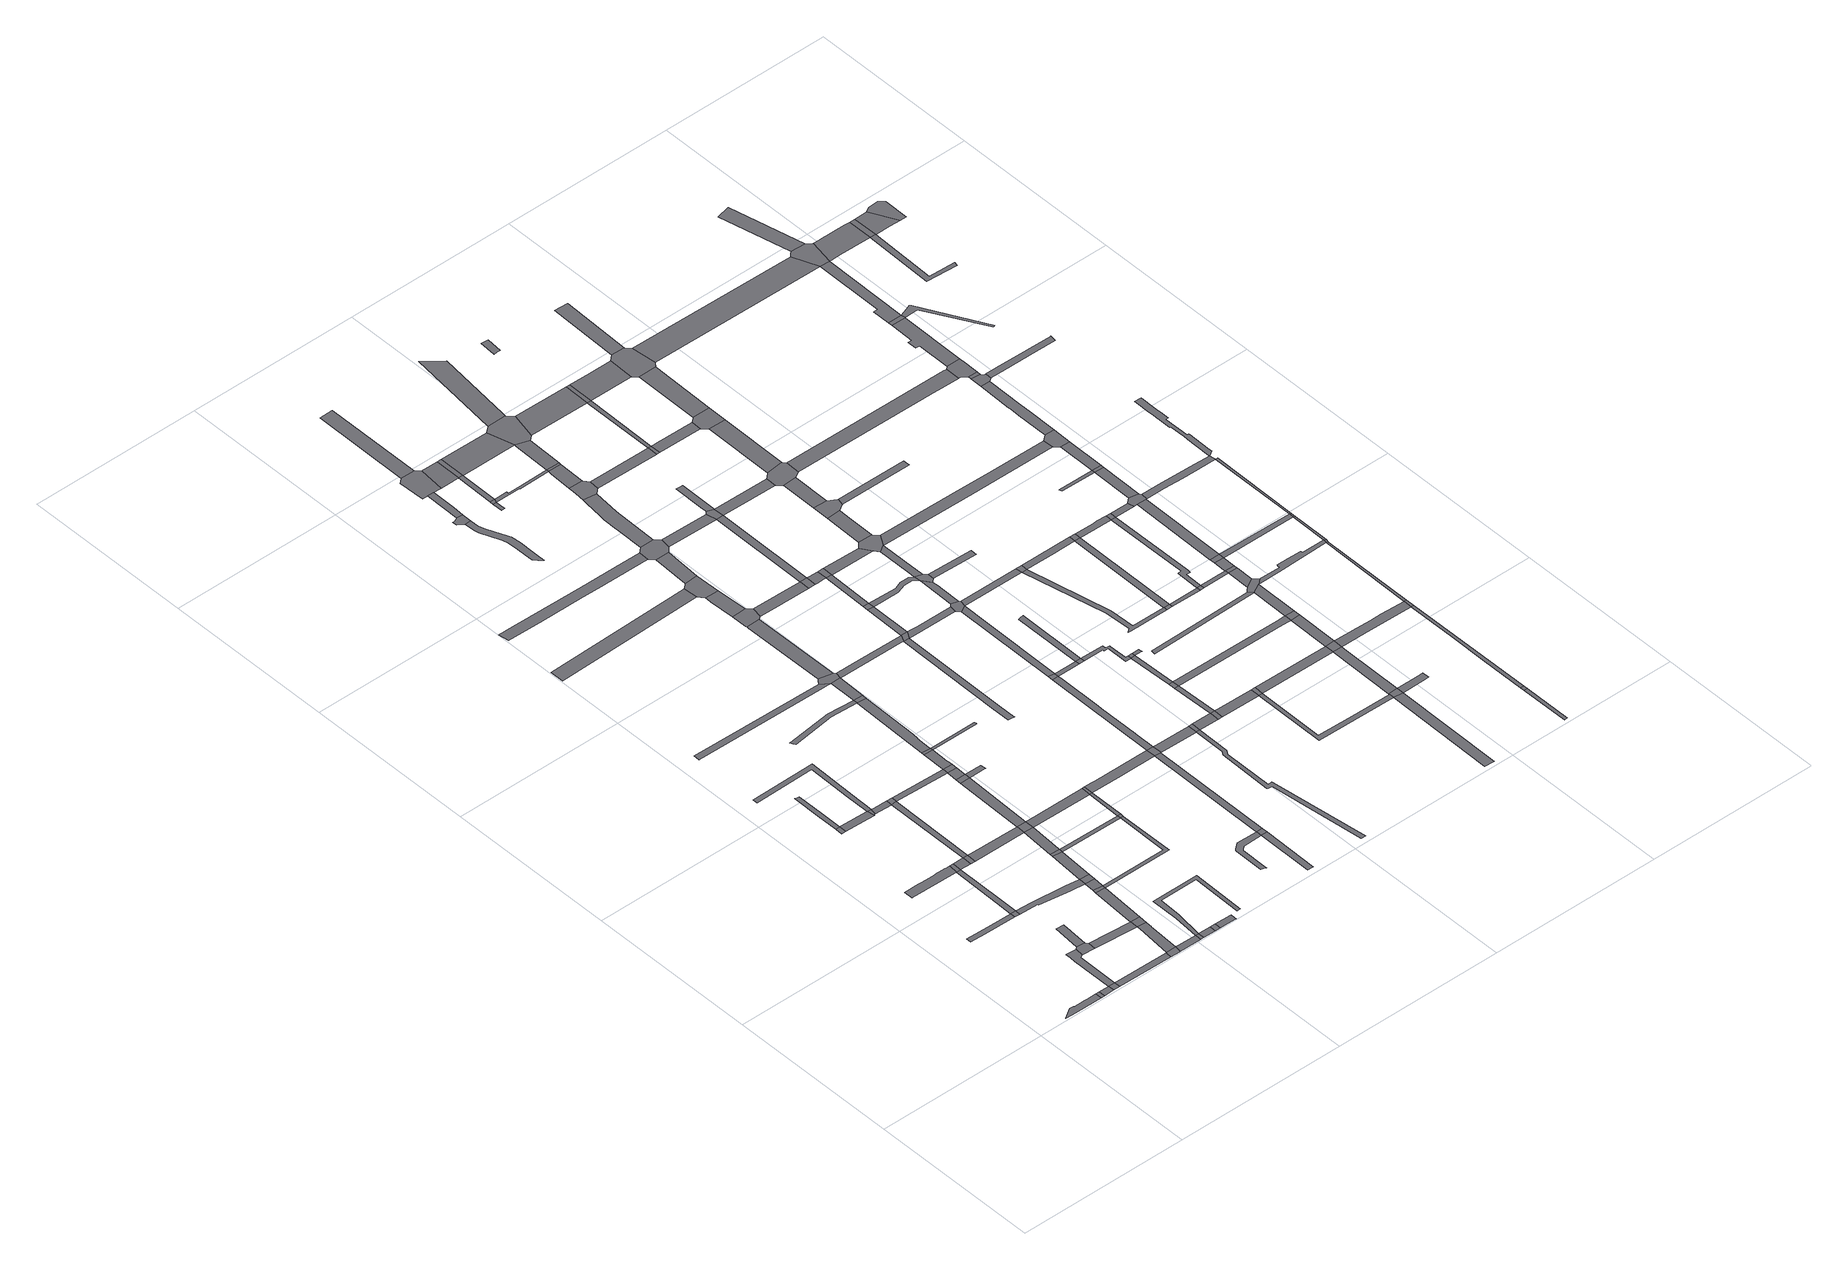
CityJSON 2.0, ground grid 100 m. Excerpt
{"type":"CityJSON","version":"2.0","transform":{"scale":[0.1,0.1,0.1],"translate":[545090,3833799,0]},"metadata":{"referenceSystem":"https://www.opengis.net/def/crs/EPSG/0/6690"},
"CityObjects":{
"road1":{"type":"Road","attributes":{"RoadStructureAttribute.sectionType":"1"},"geometry":[{"type":"MultiSurface","lod":"1","boundaries":[[[0,1,2,3,4,5,6,7,8,9,10,11]]]}]},
"road2":{"type":"Road","geometry":[{"type":"MultiSurface","lod":"1","boundaries":[[[11,10,12,13]]]}]},
"road3":{"type":"Road","attributes":{"RoadStructureAttribute.sectionType":"1"},"geometry":[{"type":"MultiSurface","lod":"1","boundaries":[[[13,12,14,15,16]]]}]},
"road4":{"type":"Road","geometry":[{"type":"MultiSurface","lod":"1","boundaries":[[[16,15,17,18]]]}]},
"road5":{"type":"Road","attributes":{"RoadStructureAttribute.sectionType":"1"},"geometry":[{"type":"MultiSurface","lod":"1","boundaries":[[[19,20,21,22,23,24]]]}]},
"road6":{"type":"Road","attributes":{"RoadStructureAttribute.sectionType":"1"},"geometry":[{"type":"MultiSurface","lod":"1","boundaries":[[[25,26,27,28,16,18,29,30,31]]]}]},
"road7":{"type":"Road","geometry":[{"type":"MultiSurface","lod":"1","boundaries":[[[32,31,30,33,34,35]]]}]},
"road8":{"type":"Road","attributes":{"RoadStructureAttribute.sectionType":"1"},"geometry":[{"type":"MultiSurface","lod":"1","boundaries":[[[36,18,17,37,38]]]}]},
"road9":{"type":"Road","attributes":{"RoadStructureAttribute.sectionType":"1"},"geometry":[{"type":"MultiSurface","lod":"1","boundaries":[[[39,40,41,42,43,44,45,46,47,48,49,50]]]}]},
"road10":{"type":"Road","geometry":[{"type":"MultiSurface","lod":"1","boundaries":[[[24,23,51,52]]]}]},
"road11":{"type":"Road","geometry":[{"type":"MultiSurface","lod":"1","boundaries":[[[53,54,32,35]]]}]},
"road12":{"type":"Road","attributes":{"RoadStructureAttribute.sectionType":"1"},"geometry":[{"type":"MultiSurface","lod":"1","boundaries":[[[55,56,49,57,24,52]]]}]},
"road13":{"type":"Road","geometry":[{"type":"MultiSurface","lod":"1","boundaries":[[[58,59,60,61,62]]]}]},
"road14":{"type":"Road","attributes":{"RoadStructureAttribute.sectionType":"1"},"geometry":[{"type":"MultiSurface","lod":"1","boundaries":[[[34,33,63,64]]]}]},
"road15":{"type":"Road","attributes":{"RoadStructureAttribute.sectionType":"1"},"geometry":[{"type":"MultiSurface","lod":"1","boundaries":[[[65,66,67,68,69,70,59,58]]]}]},
"road16":{"type":"Road","geometry":[{"type":"MultiSurface","lod":"1","boundaries":[[[50,49,56,71]]]}]},
"road17":{"type":"Road","geometry":[{"type":"MultiSurface","lod":"1","boundaries":[[[72,73,38,37,74,75]]]}]},
"road18":{"type":"Road","attributes":{"RoadStructureAttribute.sectionType":"1"},"geometry":[{"type":"MultiSurface","lod":"1","boundaries":[[[76,77,78,79,80,81,82,83]]]}]},
"road19":{"type":"Road","attributes":{"RoadStructureAttribute.sectionType":"1"},"geometry":[{"type":"MultiSurface","lod":"1","boundaries":[[[84,85,71,56,86,87,88]]]}]},
"road20":{"type":"Road","attributes":{"RoadStructureAttribute.sectionType":"1"},"geometry":[{"type":"MultiSurface","lod":"1","boundaries":[[[89,58,62,90,91,82]]]}]},
"road21":{"type":"Road","attributes":{"RoadStructureAttribute.sectionType":"1"},"geometry":[{"type":"MultiSurface","lod":"1","boundaries":[[[92,93,52,51,94,95,96,97,98]]]}]},
"road22":{"type":"Road","attributes":{"RoadStructureAttribute.sectionType":"1"},"geometry":[{"type":"MultiSurface","lod":"1","boundaries":[[[63,99,73,72,100,101,102]]]}]},
"road23":{"type":"Road","geometry":[{"type":"MultiSurface","lod":"1","boundaries":[[[88,87,103,104]]]}]},
"road24":{"type":"Road","attributes":{"RoadStructureAttribute.sectionType":"1"},"geometry":[{"type":"MultiSurface","lod":"1","boundaries":[[[105,72,75,106,107]]]}]},
"road25":{"type":"Road","geometry":[{"type":"MultiSurface","lod":"1","boundaries":[[[64,63,102,108]]]}]},
"road26":{"type":"Road","geometry":[{"type":"MultiSurface","lod":"1","boundaries":[[[82,91,109,110,111,83]]]}]},
"road27":{"type":"Road","attributes":{"RoadStructureAttribute.sectionType":"1"},"geometry":[{"type":"MultiSurface","lod":"1","boundaries":[[[112,113,88,104]]]}]},
"road28":{"type":"Road","attributes":{"RoadStructureAttribute.sectionType":"1"},"geometry":[{"type":"MultiSurface","lod":"1","boundaries":[[[114,115,64,108,116]]]}]},
"road29":{"type":"Road","geometry":[{"type":"MultiSurface","lod":"1","boundaries":[[[107,106,117,118]]]}]},
"road30":{"type":"Road","attributes":{"RoadStructureAttribute.sectionType":"1"},"geometry":[{"type":"MultiSurface","lod":"1","boundaries":[[[111,110,113,119]]]}]},
"road31":{"type":"Road","geometry":[{"type":"MultiSurface","lod":"1","boundaries":[[[120,114,116,121]]]}]},
"road32":{"type":"Road","attributes":{"RoadStructureAttribute.sectionType":"1"},"geometry":[{"type":"MultiSurface","lod":"1","boundaries":[[[122,118,117,123,124]]]}]},
"road33":{"type":"Road","attributes":{"RoadStructureAttribute.sectionType":"1"},"geometry":[{"type":"MultiSurface","lod":"1","boundaries":[[[97,125,120,121,126,127,128]]]}]},
"road34":{"type":"Road","attributes":{"RoadStructureAttribute.sectionType":"1"},"geometry":[{"type":"MultiSurface","lod":"1","boundaries":[[[104,103,129,130]]]}]},
"road35":{"type":"Road","geometry":[{"type":"MultiSurface","lod":"1","boundaries":[[[119,113,112,131]]]}]},
"road36":{"type":"Road","geometry":[{"type":"MultiSurface","lod":"1","boundaries":[[[98,97,128,132]]]}]},
"road37":{"type":"Road","geometry":[{"type":"MultiSurface","lod":"1","boundaries":[[[124,123,133,134]]]}]},
"road38":{"type":"Road","attributes":{"RoadStructureAttribute.sectionType":"1"},"geometry":[{"type":"MultiSurface","lod":"1","boundaries":[[[135,98,132,136]]]}]},
"road39":{"type":"Road","geometry":[{"type":"MultiSurface","lod":"1","boundaries":[[[137,135,136,138]]]}]},
"road40":{"type":"Road","attributes":{"RoadStructureAttribute.sectionType":"1"},"geometry":[{"type":"MultiSurface","lod":"1","boundaries":[[[134,133,139,140,141,142]]]}]},
"road41":{"type":"Road","attributes":{"RoadStructureAttribute.sectionType":"1"},"geometry":[{"type":"MultiSurface","lod":"1","boundaries":[[[143,144,145,107,118,146,147,148,149,150]]]}]},
"road42":{"type":"Road","attributes":{"RoadStructureAttribute.sectionType":"1"},"geometry":[{"type":"MultiSurface","lod":"1","boundaries":[[[151,152,153,129,137,138]]]}]},
"road43":{"type":"Road","attributes":{"RoadStructureAttribute.sectionType":"1"},"geometry":[{"type":"MultiSurface","lod":"1","boundaries":[[[131,112,154,155]]]}]},
"road44":{"type":"Road","geometry":[{"type":"MultiSurface","lod":"1","boundaries":[[[130,129,153,156]]]}]},
"road45":{"type":"Road","attributes":{"RoadStructureAttribute.sectionType":"1"},"geometry":[{"type":"MultiSurface","lod":"1","boundaries":[[[157,158,159,160,161,162,163]]]}]},
"road46":{"type":"Road","attributes":{"RoadStructureAttribute.sectionType":"1"},"geometry":[{"type":"MultiSurface","lod":"1","boundaries":[[[164,165,121,116,166,167]]]}]},
"road47":{"type":"Road","attributes":{"RoadStructureAttribute.sectionType":"1"},"geometry":[{"type":"MultiSurface","lod":"1","boundaries":[[[168,130,156,169]]]}]},
"road48":{"type":"Road","attributes":{"RoadStructureAttribute.sectionType":"1"},"geometry":[{"type":"MultiSurface","lod":"1","boundaries":[[[138,136,164,170]]]}]},
"road49":{"type":"Road","attributes":{"RoadStructureAttribute.sectionType":"1"},"geometry":[{"type":"MultiSurface","lod":"1","boundaries":[[[171,172,173,174,175,176,177,178]]]}]},
"road50":{"type":"Road","geometry":[{"type":"MultiSurface","lod":"1","boundaries":[[[179,168,169,180]]]}]},
"road51":{"type":"Road","attributes":{"RoadStructureAttribute.sectionType":"1"},"geometry":[{"type":"MultiSurface","lod":"1","boundaries":[[[154,179,180,181,182,183]]]}]},
"road52":{"type":"Road","geometry":[{"type":"MultiSurface","lod":"1","boundaries":[[[155,154,183,184]]]}]},
"road53":{"type":"Road","attributes":{"RoadStructureAttribute.sectionType":"1"},"geometry":[{"type":"MultiSurface","lod":"1","boundaries":[[[185,186,187,188]]]}]},
"road54":{"type":"Road","attributes":{"RoadStructureAttribute.sectionType":"1"},"geometry":[{"type":"MultiSurface","lod":"1","boundaries":[[[189,190,155,184,191,192,193]]]}]},
"road55":{"type":"Road","attributes":{"RoadStructureAttribute.sectionType":"1"},"geometry":[{"type":"MultiSurface","lod":"1","boundaries":[[[156,153,194,195,196]]]}]},
"road56":{"type":"Road","geometry":[{"type":"MultiSurface","lod":"1","boundaries":[[[197,198,199,200,180,169]]]}]},
"road57":{"type":"Road","geometry":[{"type":"MultiSurface","lod":"1","boundaries":[[[201,189,193,202]]]}]},
"road58":{"type":"Road","attributes":{"RoadStructureAttribute.sectionType":"1"},"geometry":[{"type":"MultiSurface","lod":"1","boundaries":[[[203,204,205,206,207,208,209,210,211,212,213,214]]]}]},
"road59":{"type":"Road","attributes":{"RoadStructureAttribute.sectionType":"1"},"geometry":[{"type":"MultiSurface","lod":"1","boundaries":[[[177,215,216,201,202,217,218,219,220,221,222,223]]]}]},
"road60":{"type":"Road","geometry":[{"type":"MultiSurface","lod":"1","boundaries":[[[170,164,167,224]]]}]},
"road61":{"type":"Road","attributes":{"RoadStructureAttribute.sectionType":"1"},"geometry":[{"type":"MultiSurface","lod":"1","boundaries":[[[225,195,170,224]]]}]},
"road62":{"type":"Road","geometry":[{"type":"MultiSurface","lod":"1","boundaries":[[[178,177,223,226]]]}]},
"road63":{"type":"Road","geometry":[{"type":"MultiSurface","lod":"1","boundaries":[[[196,195,225,227]]]}]},
"road64":{"type":"Road","attributes":{"RoadStructureAttribute.sectionType":"1"},"geometry":[{"type":"MultiSurface","lod":"1","boundaries":[[[228,229,230,231,202,193]]]}]},
"road65":{"type":"Road","attributes":{"RoadStructureAttribute.sectionType":"1"},"geometry":[{"type":"MultiSurface","lod":"1","boundaries":[[[162,232,178,226,233]]]}]},
"road66":{"type":"Road","geometry":[{"type":"MultiSurface","lod":"1","boundaries":[[[234,235,163,162,233,236,237]]]}]},
"road67":{"type":"Road","attributes":{"RoadStructureAttribute.sectionType":"1"},"geometry":[{"type":"MultiSurface","lod":"1","boundaries":[[[238,239,240,241,242,243,244,245,246,247,248,249,250]]]}]},
"road68":{"type":"Road","attributes":{"RoadStructureAttribute.sectionType":"1"},"geometry":[{"type":"MultiSurface","lod":"1","boundaries":[[[251,252,253,254,255,256,257,258,259,260,261,262,263,264,265,266,267,268,269,270,271,272]]]}]},
"road69":{"type":"Road","geometry":[{"type":"MultiSurface","lod":"1","boundaries":[[[273,274,275,276,277,278,279,280,251,272,281]]]}]},
"road70":{"type":"Road","attributes":{"RoadStructureAttribute.sectionType":"1"},"geometry":[{"type":"MultiSurface","lod":"1","boundaries":[[[282,283,234,237,284,285,286]]]}]},
"road71":{"type":"Road","attributes":{"RoadStructureAttribute.sectionType":"1"},"geometry":[{"type":"MultiSurface","lod":"1","boundaries":[[[249,287,288,289,290]]]}]},
"road72":{"type":"Road","attributes":{"RoadStructureAttribute.sectionType":"1"},"geometry":[{"type":"MultiSurface","lod":"1","boundaries":[[[291,292,273,281,293,294]]]}]},
"road73":{"type":"Road","geometry":[{"type":"MultiSurface","lod":"1","boundaries":[[[250,249,290,295]]]}]},
"road74":{"type":"Road","attributes":{"RoadStructureAttribute.sectionType":"1"},"geometry":[{"type":"MultiSurface","lod":"1","boundaries":[[[296,297,227,225,298,299,300,301,302]]]}]},
"road75":{"type":"Road","geometry":[{"type":"MultiSurface","lod":"1","boundaries":[[[303,304,305,306,282,286,307,308,309]]]}]},
"road76":{"type":"Road","geometry":[{"type":"MultiSurface","lod":"1","boundaries":[[[310,311,312,313,314,291,294,315,316,317]]]}]},
"road77":{"type":"Road","attributes":{"RoadStructureAttribute.sectionType":"1"},"geometry":[{"type":"MultiSurface","lod":"1","boundaries":[[[318,319,305,304,320,321]]]}]},
"road78":{"type":"Road","geometry":[{"type":"MultiSurface","lod":"1","boundaries":[[[322,323,324,185,188,318,321]]]}]},
"road79":{"type":"Road","geometry":[{"type":"MultiSurface","lod":"1","boundaries":[[[325,326,327,328,329]]]}]},
"road80":{"type":"Road","attributes":{"RoadStructureAttribute.sectionType":"1"},"geometry":[{"type":"MultiSurface","lod":"1","boundaries":[[[330,331,332,333,236,233,334,335,336,337]]]}]},
"road81":{"type":"Road","attributes":{"RoadStructureAttribute.sectionType":"1"},"geometry":[{"type":"MultiSurface","lod":"1","boundaries":[[[301,338,250,295,339]]]}]},
"road82":{"type":"Road","geometry":[{"type":"MultiSurface","lod":"1","boundaries":[[[340,325,329,341]]]}]},
"road83":{"type":"Road","attributes":{"RoadStructureAttribute.sectionType":"1"},"geometry":[{"type":"MultiSurface","lod":"1","boundaries":[[[316,315,342,343,344,345,346]]]}]},
"road84":{"type":"Road","attributes":{"RoadStructureAttribute.sectionType":"1"},"geometry":[{"type":"MultiSurface","lod":"1","boundaries":[[[345,340,341,347]]]}]},
"road85":{"type":"Road","attributes":{"RoadStructureAttribute.sectionType":"1"},"geometry":[{"type":"MultiSurface","lod":"1","boundaries":[[[348,349,310,317]]]}]},
"road86":{"type":"Road","attributes":{"RoadStructureAttribute.sectionType":"1"},"geometry":[{"type":"MultiSurface","lod":"1","boundaries":[[[350,351,323,322,352]]]}]},
"road87":{"type":"Road","attributes":{"RoadStructureAttribute.sectionType":"1"},"geometry":[{"type":"MultiSurface","lod":"1","boundaries":[[[336,353,354,355,356,357,358,359]]]}]},
"road88":{"type":"Road","geometry":[{"type":"MultiSurface","lod":"1","boundaries":[[[346,345,347,360]]]}]},
"road89":{"type":"Road","geometry":[{"type":"MultiSurface","lod":"1","boundaries":[[[361,362,214,213,350,352,363,364,365,366]]]}]},
"road90":{"type":"Road","geometry":[{"type":"MultiSurface","lod":"1","boundaries":[[[302,301,339,367,368]]]}]},
"road91":{"type":"Road","attributes":{"RoadStructureAttribute.sectionType":"1"},"geometry":[{"type":"MultiSurface","lod":"1","boundaries":[[[369,309,308,370,371,372,373]]]}]},
"road92":{"type":"Road","attributes":{"RoadStructureAttribute.sectionType":"1"},"geometry":[{"type":"MultiSurface","lod":"1","boundaries":[[[374,375,376,341,329,377,378,379,380]]]}]},
"road93":{"type":"Road","geometry":[{"type":"MultiSurface","lod":"1","boundaries":[[[337,336,359,381]]]}]},
"road94":{"type":"Road","attributes":{"RoadStructureAttribute.sectionType":"1"},"geometry":[{"type":"MultiSurface","lod":"1","boundaries":[[[382,383,384,385,386,387,361,366,388,389]]]}]},
"road95":{"type":"Road","attributes":{"RoadStructureAttribute.sectionType":"1"},"geometry":[{"type":"MultiSurface","lod":"1","boundaries":[[[390,391,392,302,368,393,394,395,396,397,398,399]]]}]},
"road96":{"type":"Road","attributes":{"RoadStructureAttribute.sectionType":"1"},"geometry":[{"type":"MultiSurface","lod":"1","boundaries":[[[400,401,402,403,404,405,406,407,408,409,410,411,412,413,414,415]]]}]},
"road97":{"type":"Road","attributes":{"RoadStructureAttribute.sectionType":"1"},"geometry":[{"type":"MultiSurface","lod":"1","boundaries":[[[368,367,416,417,400,418]]]}]},
"road98":{"type":"Road","attributes":{"RoadStructureAttribute.sectionType":"1"},"geometry":[{"type":"MultiSurface","lod":"1","boundaries":[[[419,337,381,420]]]}]},
"road99":{"type":"Road","attributes":{"RoadStructureAttribute.sectionType":"1"},"geometry":[{"type":"MultiSurface","lod":"1","boundaries":[[[360,347,421,422,423,424]]]}]},
"road100":{"type":"Road","geometry":[{"type":"MultiSurface","lod":"1","boundaries":[[[373,372,425,426]]]}]},
"road101":{"type":"Road","geometry":[{"type":"MultiSurface","lod":"1","boundaries":[[[427,419,420,428]]]}]},
"road102":{"type":"Road","geometry":[{"type":"MultiSurface","lod":"1","boundaries":[[[429,430,431,432,433,382,389,434,435,436,437]]]}]},
"road103":{"type":"Road","attributes":{"RoadStructureAttribute.sectionType":"1"},"geometry":[{"type":"MultiSurface","lod":"1","boundaries":[[[365,364,438,439]]]}]},
"road104":{"type":"Road","geometry":[{"type":"MultiSurface","lod":"1","boundaries":[[[440,390,399,441]]]}]},
"road105":{"type":"Road","attributes":{"RoadStructureAttribute.sectionType":"1"},"geometry":[{"type":"MultiSurface","lod":"1","boundaries":[[[442,427,428,443]]]}]},
"road106":{"type":"Road","attributes":{"RoadStructureAttribute.sectionType":"1"},"geometry":[{"type":"MultiSurface","lod":"1","boundaries":[[[444,426,425,445,446,442,447]]]}]},
"road107":{"type":"Road","attributes":{"RoadStructureAttribute.sectionType":"1"},"geometry":[{"type":"MultiSurface","lod":"1","boundaries":[[[379,448,449,429,437,450]]]}]},
"road108":{"type":"Road","attributes":{"RoadStructureAttribute.sectionType":"1"},"geometry":[{"type":"MultiSurface","lod":"1","boundaries":[[[451,452,381,359,453,454,455]]]}]},
"road109":{"type":"Road","geometry":[{"type":"MultiSurface","lod":"1","boundaries":[[[418,400,415,456]]]}]},
"road110":{"type":"Road","geometry":[{"type":"MultiSurface","lod":"1","boundaries":[[[380,379,450,457]]]}]},
"road111":{"type":"Road","attributes":{"RoadStructureAttribute.sectionType":"1"},"geometry":[{"type":"MultiSurface","lod":"1","boundaries":[[[438,373,426,458,459]]]}]},
"road112":{"type":"Road","geometry":[{"type":"MultiSurface","lod":"1","boundaries":[[[447,442,443,460]]]}]},
"road113":{"type":"Road","attributes":{"RoadStructureAttribute.sectionType":"1"},"geometry":[{"type":"MultiSurface","lod":"1","boundaries":[[[461,441,399,462]]]}]},
"road114":{"type":"Road","attributes":{"RoadStructureAttribute.sectionType":"1"},"geometry":[{"type":"MultiSurface","lod":"1","boundaries":[[[423,463,464,380,457,465]]]}]},
"road115":{"type":"Road","attributes":{"RoadStructureAttribute.sectionType":"1"},"geometry":[{"type":"MultiSurface","lod":"1","boundaries":[[[466,467,468,469,470,440,441]]]}]},
"road116":{"type":"Road","attributes":{"RoadStructureAttribute.sectionType":"1"},"geometry":[{"type":"MultiSurface","lod":"1","boundaries":[[[471,472,456,415,473,474]]]}]},
"road117":{"type":"Road","attributes":{"RoadStructureAttribute.sectionType":"1"},"geometry":[{"type":"MultiSurface","lod":"1","boundaries":[[[475,476,477,428,420,478,479,480,481,482,483]]]}]},
"road118":{"type":"Road","geometry":[{"type":"MultiSurface","lod":"1","boundaries":[[[484,485,439,438,459,486]]]}]},
"road119":{"type":"Road","geometry":[{"type":"MultiSurface","lod":"1","boundaries":[[[487,424,423,465,488,489,490,491,492]]]}]},
"road120":{"type":"Road","geometry":[{"type":"MultiSurface","lod":"1","boundaries":[[[461,462,493,494]]]}]},
"road121":{"type":"Road","geometry":[{"type":"MultiSurface","lod":"1","boundaries":[[[495,474,473,496]]]}]},
"road122":{"type":"Road","geometry":[{"type":"MultiSurface","lod":"1","boundaries":[[[497,455,454,498,470,469,499,500]]]}]},
"road123":{"type":"Road","geometry":[{"type":"MultiSurface","lod":"1","boundaries":[[[501,502,503,504,505,506,507,508,484,486]]]}]},
"road124":{"type":"Road","attributes":{"RoadStructureAttribute.sectionType":"1"},"geometry":[{"type":"MultiSurface","lod":"1","boundaries":[[[460,443,509,510,511,512,513]]]}]},
"road125":{"type":"Road","attributes":{"RoadStructureAttribute.sectionType":"1"},"geometry":[{"type":"MultiSurface","lod":"1","boundaries":[[[514,515,474,495]]]}]},
"road126":{"type":"Road","attributes":{"RoadStructureAttribute.sectionType":"1"},"geometry":[{"type":"MultiSurface","lod":"1","boundaries":[[[516,436,435,517,518]]]}]},
"road127":{"type":"Road","attributes":{"RoadStructureAttribute.sectionType":"1"},"geometry":[{"type":"MultiSurface","lod":"1","boundaries":[[[519,520,521,522,523,524,461,494]]]}]},
"road128":{"type":"Road","attributes":{"RoadStructureAttribute.sectionType":"1"},"geometry":[{"type":"MultiSurface","lod":"1","boundaries":[[[482,525,497,500,526,527,528]]]}]},
"road129":{"type":"Road","attributes":{"RoadStructureAttribute.sectionType":"1"},"geometry":[{"type":"MultiSurface","lod":"1","boundaries":[[[529,530,531,532,533,534,494,493,535,536,537,538,539,540]]]}]},
"road130":{"type":"Road","geometry":[{"type":"MultiSurface","lod":"1","boundaries":[[[541,542,515,514]]]}]},
"road131":{"type":"Road","geometry":[{"type":"MultiSurface","lod":"1","boundaries":[[[483,482,528,543,544,545]]]}]},
"road132":{"type":"Road","attributes":{"RoadStructureAttribute.sectionType":"1"},"geometry":[{"type":"MultiSurface","lod":"1","boundaries":[[[546,539,542,541]]]}]},
"road133":{"type":"Road","attributes":{"RoadStructureAttribute.sectionType":"1"},"geometry":[{"type":"MultiSurface","lod":"1","boundaries":[[[547,548,495,496,549,550,551]]]}]},
"road134":{"type":"Road","attributes":{"RoadStructureAttribute.sectionType":"1"},"geometry":[{"type":"MultiSurface","lod":"1","boundaries":[[[552,487,492,553,554]]]}]},
"road135":{"type":"Road","attributes":{"RoadStructureAttribute.sectionType":"1"},"geometry":[{"type":"MultiSurface","lod":"1","boundaries":[[[540,539,546,555]]]}]},
"road136":{"type":"Road","attributes":{"RoadStructureAttribute.sectionType":"1"},"geometry":[{"type":"MultiSurface","lod":"1","boundaries":[[[556,557,558,559,560,561,562,483,545]]]}]},
"road137":{"type":"Road","attributes":{"RoadStructureAttribute.sectionType":"1"},"geometry":[{"type":"MultiSurface","lod":"1","boundaries":[[[486,459,563,564,565,566]]]}]},
"road138":{"type":"Road","geometry":[{"type":"MultiSurface","lod":"1","boundaries":[[[567,568,569,570,555,546]]]}]},
"road139":{"type":"Road","geometry":[{"type":"MultiSurface","lod":"1","boundaries":[[[571,572,513,512,560,559,573,574,575]]]}]},
"road140":{"type":"Road","attributes":{"RoadStructureAttribute.sectionType":"1"},"geometry":[{"type":"MultiSurface","lod":"1","boundaries":[[[491,490,576,577]]]}]},
"road141":{"type":"Road","attributes":{"RoadStructureAttribute.sectionType":"1"},"geometry":[{"type":"MultiSurface","lod":"1","boundaries":[[[499,469,578,579,580]]]}]},
"road142":{"type":"Road","geometry":[{"type":"MultiSurface","lod":"1","boundaries":[[[518,517,581,582]]]}]},
"road143":{"type":"Road","attributes":{"RoadStructureAttribute.sectionType":"1"},"geometry":[{"type":"MultiSurface","lod":"1","boundaries":[[[583,584,585,586,587,588,589,571,575]]]}]},
"road144":{"type":"Road","geometry":[{"type":"MultiSurface","lod":"1","boundaries":[[[551,550,590,591]]]}]},
"road145":{"type":"Road","attributes":{"RoadStructureAttribute.sectionType":"1"},"geometry":[{"type":"MultiSurface","lod":"1","boundaries":[[[592,593,544,543]]]}]},
"road146":{"type":"Road","attributes":{"RoadStructureAttribute.sectionType":"1"},"geometry":[{"type":"MultiSurface","lod":"1","boundaries":[[[576,518,582,594]]]}]},
"road147":{"type":"Road","geometry":[{"type":"MultiSurface","lod":"1","boundaries":[[[595,587,586,596,597,598]]]}]},
"road148":{"type":"Road","attributes":{"RoadStructureAttribute.sectionType":"1"},"geometry":[{"type":"MultiSurface","lod":"1","boundaries":[[[599,600,601,595,598]]]}]},
"road149":{"type":"Road","attributes":{"RoadStructureAttribute.sectionType":"1"},"geometry":[{"type":"MultiSurface","lod":"1","boundaries":[[[602,582,581,603,604]]]}]},
"road150":{"type":"Road","attributes":{"RoadStructureAttribute.sectionType":"1"},"geometry":[{"type":"MultiSurface","lod":"1","boundaries":[[[550,605,606,607,608,609,610,590]]]}]},
"road151":{"type":"Road","geometry":[{"type":"MultiSurface","lod":"1","boundaries":[[[577,576,594,611]]]}]},
"road152":{"type":"Road","geometry":[{"type":"MultiSurface","lod":"1","boundaries":[[[612,613,614,566,565,615,601,600,616,617]]]}]},
"road153":{"type":"Road","geometry":[{"type":"MultiSurface","lod":"1","boundaries":[[[580,579,618,619]]]}]},
"road154":{"type":"Road","attributes":{"RoadStructureAttribute.sectionType":"1"},"geometry":[{"type":"MultiSurface","lod":"1","boundaries":[[[620,621,541,514,622,623,624,625]]]}]},
"road155":{"type":"Road","attributes":{"RoadStructureAttribute.sectionType":"1"},"geometry":[{"type":"MultiSurface","lod":"1","boundaries":[[[626,627,628,618,579,629,630,631,632,633,634,635,636]]]}]},
"road156":{"type":"Road","geometry":[{"type":"MultiSurface","lod":"1","boundaries":[[[637,638,639,640,641,642]]]}]},
"road157":{"type":"Road","attributes":{"RoadStructureAttribute.sectionType":"1"},"geometry":[{"type":"MultiSurface","lod":"1","boundaries":[[[591,590,643,644]]]}]},
"road158":{"type":"Road","attributes":{"RoadStructureAttribute.sectionType":"1"},"geometry":[{"type":"MultiSurface","lod":"1","boundaries":[[[645,646,647,648]]]}]},
"road159":{"type":"Road","attributes":{"RoadStructureAttribute.sectionType":"1"},"geometry":[{"type":"MultiSurface","lod":"1","boundaries":[[[649,613,612,650]]]}]},
"road160":{"type":"Road","attributes":{"RoadStructureAttribute.sectionType":"1"},"geometry":[{"type":"MultiSurface","lod":"1","boundaries":[[[651,611,594,652,653,654]]]}]},
"road161":{"type":"Road","attributes":{"RoadStructureAttribute.sectionType":"1"},"geometry":[{"type":"MultiSurface","lod":"1","boundaries":[[[655,656,657,658,659,660,661]]]}]},
"road162":{"type":"Road","geometry":[{"type":"MultiSurface","lod":"1","boundaries":[[[636,635,662,663]]]}]},
"road163":{"type":"Road","geometry":[{"type":"MultiSurface","lod":"1","boundaries":[[[664,665,604,603,666,649,650,667]]]}]},
"road164":{"type":"Road","attributes":{"RoadStructureAttribute.sectionType":"1"},"geometry":[{"type":"MultiSurface","lod":"1","boundaries":[[[668,669,597,596]]]}]},
"road165":{"type":"Road","attributes":{"RoadStructureAttribute.sectionType":"1"},"geometry":[{"type":"MultiSurface","lod":"1","boundaries":[[[619,618,670,671,672]]]}]},
"road166":{"type":"Road","geometry":[{"type":"MultiSurface","lod":"1","boundaries":[[[673,674,607,606,645,648]]]}]},
"road167":{"type":"Road","attributes":{"RoadStructureAttribute.sectionType":"1"},"geometry":[{"type":"MultiSurface","lod":"1","boundaries":[[[675,664,667,676]]]}]},
"road168":{"type":"Road","attributes":{"RoadStructureAttribute.sectionType":"1"},"geometry":[{"type":"MultiSurface","lod":"1","boundaries":[[[671,677,636,663,678,679]]]}]},
"road169":{"type":"Road","attributes":{"RoadStructureAttribute.sectionType":"1"},"geometry":[{"type":"MultiSurface","lod":"1","boundaries":[[[643,674,673,680,681]]]}]},
"road170":{"type":"Road","geometry":[{"type":"MultiSurface","lod":"1","boundaries":[[[663,662,682,683]]]}]},
"road171":{"type":"Road","geometry":[{"type":"MultiSurface","lod":"1","boundaries":[[[684,685,686,687,688,689,690,673,648]]]}]},
"road172":{"type":"Road","geometry":[{"type":"MultiSurface","lod":"1","boundaries":[[[644,643,681,691]]]}]},
"road173":{"type":"Road","geometry":[{"type":"MultiSurface","lod":"1","boundaries":[[[692,654,653,693,675,676,694,695,696,697]]]}]},
"road174":{"type":"Road","attributes":{"RoadStructureAttribute.sectionType":"1"},"geometry":[{"type":"MultiSurface","lod":"1","boundaries":[[[698,699,573,559,700,701,702,703]]]}]},
"road175":{"type":"Road","geometry":[{"type":"MultiSurface","lod":"1","boundaries":[[[672,671,679,704]]]}]},
"road176":{"type":"Road","geometry":[{"type":"MultiSurface","lod":"1","boundaries":[[[705,683,682,706]]]}]},
"road177":{"type":"Road","attributes":{"RoadStructureAttribute.sectionType":"1"},"geometry":[{"type":"MultiSurface","lod":"1","boundaries":[[[624,644,691,707]]]}]},
"road178":{"type":"Road","geometry":[{"type":"MultiSurface","lod":"1","boundaries":[[[625,624,707,708]]]}]},
"road179":{"type":"Road","attributes":{"RoadStructureAttribute.sectionType":"1"},"geometry":[{"type":"MultiSurface","lod":"1","boundaries":[[[709,692,697,710]]]}]},
"road180":{"type":"Road","attributes":{"RoadStructureAttribute.sectionType":"1"},"geometry":[{"type":"MultiSurface","lod":"1","boundaries":[[[705,706,711,712]]]}]},
"road181":{"type":"Road","attributes":{"RoadStructureAttribute.sectionType":"1"},"geometry":[{"type":"MultiSurface","lod":"1","boundaries":[[[713,661,714,625,708]]]}]},
"road182":{"type":"Road","attributes":{"RoadStructureAttribute.sectionType":"1"},"geometry":[{"type":"MultiSurface","lod":"1","boundaries":[[[715,716,717,718,683,705,719,720,721,722,723,724]]]}]},
"road183":{"type":"Road","attributes":{"RoadStructureAttribute.sectionType":"1"},"geometry":[{"type":"MultiSurface","lod":"1","boundaries":[[[725,726,704,679,715,727]]]}]},
"road184":{"type":"Road","attributes":{"RoadStructureAttribute.sectionType":"1"},"geometry":[{"type":"MultiSurface","lod":"1","boundaries":[[[728,729,730,731]]]}]},
"road185":{"type":"Road","geometry":[{"type":"MultiSurface","lod":"1","boundaries":[[[732,733,734,735,655,661,713,736]]]}]},
"road186":{"type":"Road","attributes":{"RoadStructureAttribute.sectionType":"1"},"geometry":[{"type":"MultiSurface","lod":"1","boundaries":[[[711,737,734,733,738]]]}]},
"road187":{"type":"Road","geometry":[{"type":"MultiSurface","lod":"1","boundaries":[[[739,728,731,740]]]}]},
"road188":{"type":"Road","geometry":[{"type":"MultiSurface","lod":"1","boundaries":[[[712,711,738,741]]]}]},
"road189":{"type":"Road","attributes":{"RoadStructureAttribute.sectionType":"1"},"geometry":[{"type":"MultiSurface","lod":"1","boundaries":[[[742,743,744,712,741,745,746]]]}]},
"road190":{"type":"Road","attributes":{"RoadStructureAttribute.sectionType":"1"},"geometry":[{"type":"MultiSurface","lod":"1","boundaries":[[[747,748,749,750,691,681,751,752,753,754]]]}]},
"road191":{"type":"Road","attributes":{"RoadStructureAttribute.sectionType":"1"},"geometry":[{"type":"MultiSurface","lod":"1","boundaries":[[[755,617,616,756,757,758,759]]]}]},
"road192":{"type":"Road","geometry":[{"type":"MultiSurface","lod":"1","boundaries":[[[727,715,724,760]]]}]},
"road193":{"type":"Road","geometry":[{"type":"MultiSurface","lod":"1","boundaries":[[[761,742,746,762]]]}]},
"road194":{"type":"Road","attributes":{"RoadStructureAttribute.sectionType":"1"},"geometry":[{"type":"MultiSurface","lod":"1","boundaries":[[[760,724,763,764,765]]]}]},
"road195":{"type":"Road","attributes":{"RoadStructureAttribute.sectionType":"1"},"geometry":[{"type":"MultiSurface","lod":"1","boundaries":[[[753,766,767,739,740,768]]]}]},
"road196":{"type":"Road","attributes":{"RoadStructureAttribute.sectionType":"1"},"geometry":[{"type":"MultiSurface","lod":"1","boundaries":[[[769,761,762,770,771]]]}]},
"road197":{"type":"Road","geometry":[{"type":"MultiSurface","lod":"1","boundaries":[[[772,773,774,775,776,777]]]}]},
"road198":{"type":"Road","geometry":[{"type":"MultiSurface","lod":"1","boundaries":[[[778,779,780,765,764,781,769,771,782,783,784]]]}]},
"road199":{"type":"Road","attributes":{"RoadStructureAttribute.sectionType":"1"},"geometry":[{"type":"MultiSurface","lod":"1","boundaries":[[[785,786,787,788,789,790,791,736,713,792,793,794,795]]]}]},
"road200":{"type":"Road","geometry":[{"type":"MultiSurface","lod":"1","boundaries":[[[754,753,768,796]]]}]},
"road201":{"type":"Road","attributes":{"RoadStructureAttribute.sectionType":"1"},"geometry":[{"type":"MultiSurface","lod":"1","boundaries":[[[776,797,798,778,784,799]]]}]},
"road202":{"type":"Road","attributes":{"RoadStructureAttribute.sectionType":"1"},"geometry":[{"type":"MultiSurface","lod":"1","boundaries":[[[762,746,800,801]]]}]},
"road203":{"type":"Road","geometry":[{"type":"MultiSurface","lod":"1","boundaries":[[[777,776,799,802]]]}]},
"road204":{"type":"Road","attributes":{"RoadStructureAttribute.sectionType":"1"},"geometry":[{"type":"MultiSurface","lod":"1","boundaries":[[[794,754,796,803]]]}]},
"road205":{"type":"Road","attributes":{"RoadStructureAttribute.sectionType":"1"},"geometry":[{"type":"MultiSurface","lod":"1","boundaries":[[[804,777,802,805]]]}]},
"road206":{"type":"Road","attributes":{"RoadStructureAttribute.sectionType":"1"},"geometry":[{"type":"MultiSurface","lod":"1","boundaries":[[[696,695,806,807,808]]]}]},
"road207":{"type":"Road","geometry":[{"type":"MultiSurface","lod":"1","boundaries":[[[809,810,811,703,702,812,813,804,805,814]]]}]},
"road208":{"type":"Road","geometry":[{"type":"MultiSurface","lod":"1","boundaries":[[[795,794,803,815]]]}]},
"road209":{"type":"Road","attributes":{"RoadStructureAttribute.sectionType":"1"},"geometry":[{"type":"MultiSurface","lod":"1","boundaries":[[[816,817,783,782,818,819,820,821,822,823]]]}]},
"road210":{"type":"Road","attributes":{"RoadStructureAttribute.sectionType":"1"},"geometry":[{"type":"MultiSurface","lod":"1","boundaries":[[[800,824,795,815,825,826]]]}]},
"road211":{"type":"Road","attributes":{"RoadStructureAttribute.sectionType":"1"},"geometry":[{"type":"MultiSurface","lod":"1","boundaries":[[[827,828,829,830,809,814,831,832,833,834,835]]]}]},
"road212":{"type":"Road","geometry":[{"type":"MultiSurface","lod":"1","boundaries":[[[801,800,826,836]]]}]},
"road213":{"type":"Road","geometry":[{"type":"MultiSurface","lod":"1","boundaries":[[[837,827,835,838,839,840,841,842]]]}]},
"road214":{"type":"Road","attributes":{"RoadStructureAttribute.sectionType":"1"},"geometry":[{"type":"MultiSurface","lod":"1","boundaries":[[[843,837,842,844]]]}]},
"road215":{"type":"Road","geometry":[{"type":"MultiSurface","lod":"1","boundaries":[[[845,759,758,846,843,844,847,848]]]}]},
"road216":{"type":"Road","attributes":{"RoadStructureAttribute.sectionType":"1"},"geometry":[{"type":"MultiSurface","lod":"1","boundaries":[[[822,801,836,849]]]}]},
"road217":{"type":"Road","attributes":{"RoadStructureAttribute.sectionType":"1"},"geometry":[{"type":"MultiSurface","lod":"1","boundaries":[[[850,851,852,853,854,845,848,855]]]}]},
"road218":{"type":"Road","geometry":[{"type":"MultiSurface","lod":"1","boundaries":[[[856,850,855,857,858]]]}]},
"road219":{"type":"Road","attributes":{"RoadStructureAttribute.sectionType":"1"},"geometry":[{"type":"MultiSurface","lod":"1","boundaries":[[[859,860,861,862,863,864,865,866,867,868,869,823,870,871,872,873,874,875,876,877,878,879]]]}]},
"road220":{"type":"Road","attributes":{"RoadStructureAttribute.sectionType":"1"},"geometry":[{"type":"MultiSurface","lod":"1","boundaries":[[[807,880,881,856,858,882]]]}]},
"road221":{"type":"Road","attributes":{"RoadStructureAttribute.sectionType":"1"},"geometry":[{"type":"MultiSurface","lod":"1","boundaries":[[[883,884,885,840,839,886,887,888,889]]]}]},
"road222":{"type":"Road","attributes":{"RoadStructureAttribute.sectionType":"1"},"geometry":[{"type":"MultiSurface","lod":"1","boundaries":[[[890,891,892,893,894,895,896,897,898,899,900,858,857]]]}]},
"road223":{"type":"Road","geometry":[{"type":"MultiSurface","lod":"1","boundaries":[[[901,902,808,807,882,903,904]]]}]},
"road224":{"type":"Road","attributes":{"RoadStructureAttribute.sectionType":"1"},"geometry":[{"type":"MultiSurface","lod":"1","boundaries":[[[905,906,901,904]]]}]},
"road225":{"type":"Road","attributes":{"RoadStructureAttribute.sectionType":"1"},"geometry":[{"type":"MultiSurface","lod":"1","boundaries":[[[907,908,909,903,882,910,911,912,913]]]}]},
"road226":{"type":"Road","attributes":{"RoadStructureAttribute.sectionType":"1"},"geometry":[{"type":"MultiSurface","lod":"1","boundaries":[[[912,914,915,916,917,918]]]}]},
"road227":{"type":"Road","geometry":[{"type":"MultiSurface","lod":"1","boundaries":[[[913,912,918,919]]]}]},
"road228":{"type":"Road","attributes":{"RoadStructureAttribute.sectionType":"1"},"geometry":[{"type":"MultiSurface","lod":"1","boundaries":[[[919,918,920,921,922,923]]]}]},
"road229":{"type":"Road","geometry":[{"type":"MultiSurface","lod":"1","boundaries":[[[924,925,923,922,926,927]]]}]}
},
"vertices":[
[341,49,0],[323,49,0],[256,49,0],[256,53,0],[249,53,0],[233,53,0],[169,13,0],[170,13,0],[210,13,0],[233,13,0],[394,12,0],[394,49,0],
[416,12,0],[416,49,0],
[439,12,0],[476,12,0],[476,49,0],
[513,12,0],[513,49,0],
[335,747,0],[202,751,0],[201,722,0],[291,719,0],[476,714,0],[477,744,0],
[477,351,0],[476,351,0],[476,320,0],[476,289,0],[514,289,0],[531,299,0],[536,347,0],
[552,359,0],[608,294,0],[611,341,0],[597,355,0],
[530,48,0],[835,9,0],[839,45,0],
[470,1192,0],[462,1192,0],[402,1192,0],[384,1192,0],[313,1192,0],[293,1193,0],[205,1193,0],[205,1139,0],[209,1139,0],[476,1137,0],[483,1136,0],[489,1192,0],
[506,713,0],[507,744,0],
[610,516,0],[565,519,0],
[508,859,0],[510,1137,0],[478,840,0],
[289,1746,0],[264,1745,0],[264,1744,0],[263,1703,0],[288,1703,0],
[860,275,0],[861,322,0],
[289,1875,0],[289,2034,0],[278,2036,0],[266,2039,0],[266,2036,0],[265,1875,0],
[511,1191,0],
[899,46,0],[842,45,0],[891,8,0],[895,8,0],
[485,1877,0],[492,2168,0],[113,2165,0],[113,2134,0],[465,2141,0],[461,1877,0],[459,1741,0],[482,1740,0],
[569,1191,0],[568,1191,0],[512,1137,0],[574,1136,0],[575,1191,0],
[297,1746,0],[399,1699,0],[468,1697,0],
[801,718,0],[599,740,0],[617,710,0],[617,702,0],[797,678,0],[881,667,0],[884,709,0],
[860,254,0],[908,234,0],[911,234,0],[913,271,0],
[602,1136,0],[602,1190,0],
[899,45,0],[1023,7,0],[1023,44,0],
[916,319,0],
[468,1703,0],[474,1703,0],[482,1738,0],
[610,1705,0],[577,1699,0],
[876,587,0],[861,337,0],[933,583,0],
[1043,7,0],[1043,44,0],
[578,1735,0],
[878,607,0],[934,603,0],
[1051,44,0],[1116,6,0],[1117,43,0],
[881,663,0],[935,610,0],[935,613,0],[938,663,0],
[912,1133,0],[913,1186,0],
[610,1734,0],
[941,705,0],
[1146,6,0],[1147,43,0],
[897,915,0],[954,911,0],
[899,935,0],[955,931,0],
[1178,6,0],[1238,5,0],[1246,5,0],[1247,41,0],
[1315,359,0],[1038,359,0],[1037,197,0],[1064,210,0],[1070,340,0],[1293,339,0],[1288,42,0],[1308,44,0],
[955,933,0],[956,941,0],[967,1133,0],
[925,1692,0],[926,1725,0],
[969,1186,0],
[114,2584,0],[114,2547,0],[117,2547,0],[895,2538,0],[926,2538,0],[944,2537,0],[895,2572,0],
[1322,907,0],[1320,602,0],[1338,582,0],[1339,907,0],
[923,1597,0],[979,1596,0],
[1322,927,0],
[785,2386,0],[519,2352,0],[513,2351,0],[521,2336,0],[528,2321,0],[783,2359,0],[941,2349,0],[942,2376,0],
[923,1630,0],[980,1628,0],
[980,1632,0],[980,1640,0],[981,1691,0],
[982,1724,0],
[877,3503,0],[8,3479,0],[10,3399,0],[881,3422,0],
[930,1862,0],[926,1729,0],[983,1748,0],[982,1760,0],[982,1861,0],
[1313,1129,0],[1325,1129,0],[1325,1185,0],
[1079,1597,0],[1081,1597,0],[1079,1612,0],[1078,1627,0],
[930,1881,0],[982,1876,0],
[739,3837,0],[524,3839,0],[466,3840,0],[94,3844,0],[4,3846,0],[11,3785,0],[210,3782,0],[481,3780,0],[577,3779,0],[705,3778,0],[888,3775,0],[891,3836,0],
[941,2347,0],[932,1974,0],[982,1879,0],[982,1882,0],[982,1888,0],[983,1972,0],[986,1972,0],[988,2010,0],[996,2347,0],
[1339,927,0],
[1340,1130,0],
[997,2375,0],
[1340,1185,0],
[1262,1861,0],[1263,1861,0],[1262,1869,0],[1260,1876,0],
[942,2382,0],[1001,2537,0],
[920,2602,0],[915,2596,0],[1008,2574,0],[999,2583,0],
[1612,405,0],[1611,404,0],[1577,375,0],[1570,369,0],[1570,362,0],[1569,192,0],[1583,186,0],[1597,180,0],[1597,186,0],[1598,345,0],[1620,367,0],[1732,369,0],[1733,403,0],
[414,4539,0],[414,4512,0],[415,4477,0],[417,4467,0],[422,4450,0],[466,4343,0],[471,4330,0],[475,4312,0],[479,4265,0],[479,4164,0],[479,4137,0],[499,4117,0],[519,4098,0],[519,4164,0],[519,4268,0],[516,4328,0],[509,4344,0],[460,4452,0],[455,4472,0],[449,4492,0],[447,4515,0],[448,4538,0],
[413,4599,0],[412,4599,0],[395,4591,0],[391,4589,0],[379,4589,0],[379,4562,0],[402,4547,0],[411,4542,0],[450,4598,0],
[916,3103,0],[916,3091,0],[999,2599,0],[996,3091,0],[995,3104,0],
[1732,363,0],[1731,39,0],[1766,38,0],[1769,368,0],
[415,4809,0],[416,4809,0],[453,4667,0],[453,4809,0],
[1769,403,0],
[1407,1184,0],[1389,1185,0],[1344,1130,0],[1524,1128,0],[1539,1128,0],[1736,1127,0],[1735,1182,0],
[1009,3192,0],[995,3204,0],[913,3201,0],[915,3111,0],[1006,3113,0],[1013,3118,0],[1024,3179,0],
[408,4986,0],[387,4968,0],[380,4962,0],[383,4809,0],[407,4809,0],[500,4808,0],[515,4961,0],[487,4984,0],
[908,3388,0],[908,3350,0],[988,3350,0],[988,3386,0],
[984,3534,0],[905,3528,0],[899,3523,0],
[608,4557,0],[607,4497,0],[617,4498,0],[627,4498,0],[626,4557,0],
[1414,2570,0],[1154,2573,0],[1131,2573,0],[1010,2574,0],[1003,2536,0],[1385,2533,0],[1399,2532,0],[1418,2570,0],
[1733,412,0],[1773,1126,0],
[608,4580,0],[635,4579,0],
[564,4807,0],[605,4807,0],[607,4807,0],[612,4807,0],[613,4960,0],
[638,4807,0],
[489,5566,0],[410,5564,0],
[914,3746,0],[905,3530,0],[994,3746,0],
[1392,1886,0],[1391,1782,0],[1410,1780,0],[1429,1778,0],[1429,1780,0],[1429,1886,0],[1434,2530,0],
[639,4960,0],
[920,3861,0],[903,3845,0],[1011,3764,0],[1021,3775,0],[1029,3835,0],[1001,3861,0],
[1775,1126,0],[1774,1181,0],
[1297,3175,0],[1127,3115,0],[1159,3115,0],[1317,3114,0],[1317,3174,0],
[776,4568,0],[713,4568,0],[713,4581,0],[776,4558,0],[776,4553,0],[959,4558,0],[959,4570,0],
[1456,2569,0],
[944,4295,0],[940,4263,0],[928,4157,0],[924,4125,0],[923,4049,0],[922,4008,0],[1006,4132,0],[1022,4286,0],
[1741,1856,0],[1740,1842,0],[1737,1182,0],[1774,1290,0],[1775,1309,0],[1776,1550,0],[1776,1572,0],[1777,1841,0],[1777,1853,0],[1777,1856,0],
[1998,1124,0],[1997,939,0],[1982,918,0],[1978,602,0],[1978,598,0],[1982,598,0],[2005,596,0],[2071,37,0],[2098,36,0],[2026,615,0],[2025,619,0],[2020,619,0],[2000,619,0],[2000,906,0],[2017,931,0],[2020,1124,0],
[1989,1124,0],[1994,1124,0],[1998,1179,0],
[1422,2811,0],[1458,2810,0],
[640,4807,0],[645,4807,0],[966,4805,0],[924,4957,0],
[1359,3114,0],[1359,3174,0],
[1423,2843,0],[1458,2843,0],
[952,4402,0],[951,4387,0],[949,4352,0],[947,4322,0],[946,4314,0],[1039,4301,0],[1050,4310,0],[1056,4371,0],[1031,4399,0],
[1321,3771,0],[1309,3832,0],
[1741,1889,0],[1777,1881,0],
[1428,3112,0],[1463,3112,0],
[1378,3174,0],[1377,3114,0],[1417,3113,0],[1428,3173,0],
[958,4544,0],[957,4537,0],[1036,4556,0],
[1520,2568,0],[1477,2569,0],[1455,2530,0],[1722,2527,0],[1728,2565,0],
[2021,1179,0],
[1036,4568,0],
[1363,3629,0],[1364,3771,0],
[1463,3172,0],
[1910,1882,0],[1910,1856,0],
[965,4794,0],[959,4572,0],[1042,4780,0],
[1777,1890,0],[1782,2366,0],[1782,2380,0],[1783,2526,0],[1744,2503,0],
[2132,1178,0],[2129,1178,0],[2136,1123,0],[2137,1178,0],
[1720,2855,0],[1668,2855,0],[1623,2839,0],[1613,2809,0],[1668,2827,0],[1716,2828,0],[1741,2808,0],[1746,2803,0],[1745,2841,0],
[1323,3846,0],[1318,3842,0],[1362,3832,0],
[961,4989,0],[1043,4781,0],[1049,4786,0],[1069,4802,0],[1104,4955,0],[1072,4990,0],
[1942,1856,0],[1942,1880,0],
[2162,1178,0],[2161,1123,0],
[1745,2582,0],[1723,2526,0],[1791,2564,0],[1785,2570,0],
[1363,3841,0],[1363,3846,0],[1363,3886,0],[1365,4060,0],[1344,4060,0],[1325,4060,0],[1323,3886,0],[1323,3850,0],
[1465,3112,0],[1680,3109,0],[1703,3109,0],[1723,3109,0],[1684,3169,0],
[2154,1425,0],[2130,1424,0],
[1374,4368,0],[1422,4307,0],[1422,4367,0],
[1942,1891,0],[1943,2288,0],[1943,2290,0],[1926,2288,0],[1908,2285,0],[1910,1891,0],
[1746,2798,0],[1785,2690,0],[1785,2722,0],[1784,2753,0],
[2106,1744,0],[2103,1852,0],[2103,1857,0],[2078,1859,0],[2078,1862,0],[2077,1877,0],[2060,1856,0],[2060,1846,0],[2085,1847,0],[2084,1722,0],[2121,1722,0],[2121,1745,0],
[2152,1465,0],[2129,1464,0],
[1803,2771,0],[1806,2811,0],[1785,2828,0],
[2146,1725,0],
[2303,1176,0],[2288,1177,0],[2384,1121,0],[2392,1121,0],[2393,1175,0],
[1026,5553,0],[1074,5009,0],[1127,5466,0],
[2146,1745,0],
[1785,2879,0],[1785,2883,0],[1785,2890,0],[1786,3107,0],[1746,3079,0],[1745,2891,0],[1745,2864,0],
[1380,3771,0],[1491,3770,0],[1692,3767,0],[1692,3829,0],
[2190,1725,0],[2191,1725,0],[2190,1735,0],[2189,1745,0],
[1712,3200,0],[1693,3179,0],[1821,3168,0],[1812,3177,0],[1793,3198,0],
[1421,4800,0],[1423,4951,0],
[2139,2525,0],[2146,2525,0],[2140,2562,0],
[1440,4307,0],[1440,4367,0],
[1793,3202,0],[1796,3358,0],[1797,3424,0],[1797,3429,0],[1717,3425,0],[1716,3358,0],[1712,3204,0],
[2415,1121,0],[2416,1175,0],
[2069,2763,0],[2070,2802,0],
[1446,4799,0],
[1718,3525,0],[1837,3454,0],[1846,3494,0],[1798,3523,0],
[1800,3741,0],[1801,3743,0],[1721,3740,0],
[1482,4366,0],[1696,4304,0],[1699,4364,0],
[2389,690,0],[2857,685,0],[2857,712,0],[2626,715,0],[2411,720,0],[2411,763,0],
[1448,4951,0],
[1823,3867,0],[1723,3855,0],[1702,3837,0],[1698,3762,0],[1836,3767,0],[1837,3849,0],
[2176,2526,0],[2177,2562,0],
[2852,1460,0],[2813,1460,0],[2812,1420,0],[2852,1420,0],[2865,1419,0],[2865,1460,0],
[2280,1889,0],[2280,1895,0],[2276,2039,0],[2246,2038,0],[2254,1894,0],[2255,1888,0],[2248,1882,0],[2233,1868,0],[2251,1868,0],[2477,1868,0],[2477,1888,0],
[1333,5452,0],[1327,5355,0],[1326,5353,0],[1347,5354,0],[1367,5354,0],[1373,5447,0],
[2862,1117,0],[2862,1171,0],
[2857,683,0],[2851,30,0],[2907,27,0],[2913,680,0],
[1727,4275,0],[1828,4274,0],
[1573,4949,0],[1453,4799,0],[1701,4798,0],[1706,4948,0],
[2844,1707,0],[2227,1696,0],[2224,1683,0],[2222,1671,0],[2225,1671,0],[2864,1682,0],[2867,1682,0],
[2512,1868,0],[2512,1888,0],
[1727,4388,0],[1718,4380,0],[1705,4295,0],[1829,4387,0],
[2259,3451,0],[2259,3491,0],
[2349,2525,0],[2481,2524,0],[2482,2560,0],
[2913,720,0],[2857,719,0],
[1730,4773,0],[1834,4773,0],
[2477,1897,0],[2512,1897,0],[2515,2524,0],
[2916,1085,0],[2917,1118,0],
[2687,1867,0],[2687,1888,0],
[3064,682,0],[3066,682,0],[3079,684,0],[3078,703,0],[3076,722,0],[3064,722,0],[3062,722,0],
[2917,1172,0],
[1736,4976,0],[1729,4774,0],[1853,4797,0],[1854,4799,0],[1840,4946,0],[1814,4974,0],
[2487,3159,0],[2348,3161,0],[1803,3106,0],[2346,3099,0],[2850,3094,0],[2850,3155,0],
[2515,2560,0],
[2712,1890,0],[2712,1867,0],
[2919,1419,0],
[2920,1459,0],
[1748,5395,0],[1828,5390,0],
[2869,1867,0],[2868,1890,0],
[2922,1713,0],[2867,1670,0],
[2709,2522,0],[2711,2028,0],[2691,2025,0],[2688,1899,0],[2712,1899,0],[2714,1993,0],[2726,1993,0],[2739,1993,0],[2739,2013,0],[2738,2522,0],
[2653,2560,0],[2631,2559,0],[2712,2559,0],
[3351,310,0],[3353,26,0],[3370,26,0],[3370,310,0],
[2941,1748,0],[2923,1765,0],[2867,1731,0],[2856,1719,0],[2951,1738,0],
[2869,1864,0],[2924,1867,0],
[3351,335,0],[3370,335,0],
[2924,1889,0],
[2869,1965,0],[2868,1900,0],[2868,1898,0],[2924,1901,0],[2925,1965,0],
[3326,1164,0],[3212,1167,0],[3146,1167,0],[3059,1169,0],[3060,1116,0],[3275,1113,0],[3352,1112,0],[3354,1163,0],
[2835,3844,0],[2709,3758,0],[2722,3757,0],[2847,3756,0],[2848,3843,0],
[2739,2559,0],
[2869,1996,0],[2925,1995,0],
[2742,2522,0],[2855,2521,0],[2847,2558,0],
[3353,822,0],[3350,587,0],[3367,1111,0],
[2876,2521,0],[2925,2000,0],[2931,2521,0],
[2673,2845,0],[2670,2845,0],[2673,2837,0],[2675,2830,0],[2878,2827,0],[2879,2844,0],
[2875,2583,0],[2863,2572,0],[2849,2559,0],[2864,2521,0],[2935,2521,0],[2939,2561,0],[2931,2572,0],
[3229,1743,0],[3228,1756,0],[3149,1756,0],[3078,1757,0],[3077,1746,0],[3076,1737,0],[3054,1736,0],[2932,1713,0],[3054,1714,0],[3359,1722,0],[3363,1742,0],
[3367,1163,0],
[2878,2817,0],[2878,2816,0],[2934,2826,0],
[3366,1962,0],[3367,1990,0],
[2934,2844,0],
[3369,1714,0],
[2881,3069,0],[2937,3068,0],
[2855,4789,0],[2894,4788,0],[2835,4932,0],
[2882,3182,0],[2870,3171,0],[2861,3164,0],[2862,3084,0],[2869,3079,0],[2938,3181,0],
[3374,1737,0],
[3244,2555,0],[3045,2559,0],[3046,2520,0],[3159,2517,0],[3257,2515,0],[3363,2514,0],[3366,2514,0],[3362,2552,0],
[3366,1905,0],[3374,1905,0],[3374,1959,0],
[2887,3641,0],[2884,3442,0],[2885,3429,0],[2883,3369,0],[2940,3370,0],[2940,3382,0],[2941,3448,0],[2941,3509,0],[2942,3640,0],
[3374,1987,0],
[2889,3712,0],[2961,3656,0],[2964,3658,0],[2965,3695,0],[2954,3695,0],[2943,3710,0],
[2889,3731,0],[2943,3731,0],
[2864,3857,0],[2858,3756,0],[2944,3836,0],[2944,3856,0],
[3381,2514,0],
[2865,4248,0],[2864,4106,0],[2841,4107,0],[2841,4052,0],[2864,4051,0],[2947,4247,0],
[2866,4274,0],[2950,4247,0],[2947,4273,0],
[3358,3076,0],[3357,2972,0],[3357,2942,0],[3357,2925,0],[3357,2899,0],[3357,2827,0],[3364,2828,0],[3364,2734,0],[3363,2709,0],[3362,2570,0],[3362,2556,0],[3392,2571,0],[3392,2601,0],[3394,2728,0],[3394,2734,0],[3384,2734,0],[3383,2884,0],[3397,2884,0],[3397,2941,0],[3397,2972,0],[3398,3076,0],
[2890,4378,0],[2866,4378,0],[2951,4787,0],
[3372,3690,0],[3224,3691,0],[3034,3693,0],[3035,3656,0],[3249,3654,0],[3370,3653,0],[3374,3690,0],
[2992,4249,0],[3017,4250,0],[3029,4250,0],[3214,3920,0],[3221,3921,0],[3227,3923,0],[3226,3924,0],[3028,4293,0],[3025,4296,0],[3021,4300,0],[2992,4290,0],
[2864,4962,0],[2853,4951,0],[2977,4933,0],[2948,4955,0],
[2850,5393,0],[2771,5375,0],
[3178,4931,0],[3022,4932,0],[3018,4932,0],[2962,4787,0],[3023,4787,0],[3207,4785,0],[3208,4931,0],
[3197,4372,0],[3380,4361,0],[3387,4384,0],[3232,4392,0],[3241,4784,0],
[3241,4931,0],
[3244,4784,0],[3333,4783,0],[3396,4782,0],[3318,4931,0],
[3407,4955,0],[3346,4951,0],[3432,4781,0],[3435,4929,0]
]}
